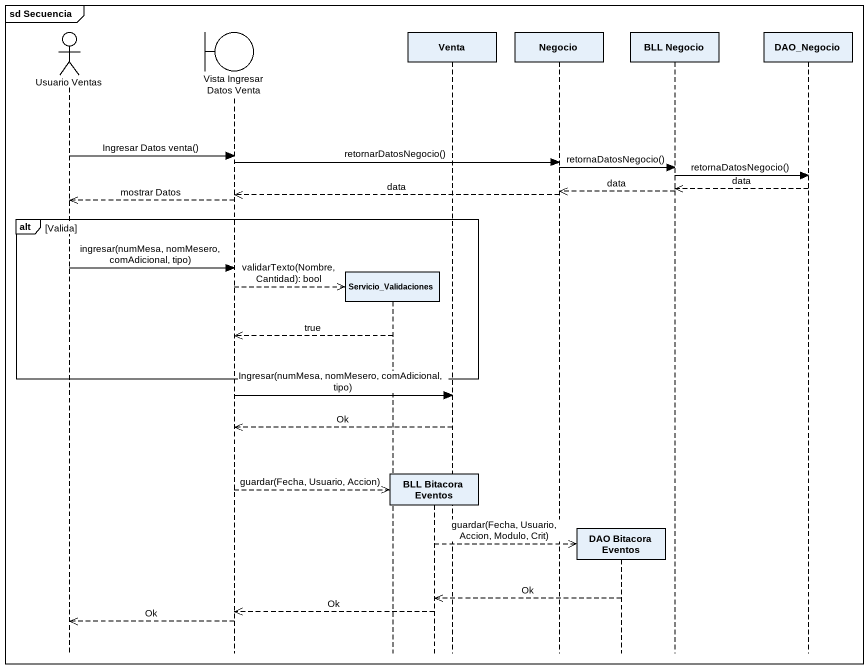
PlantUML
@startuml
mainframe sd Secuencia
hide footbox
actor "Usuario Ventas" as Usuario_Ventas
boundary "Vista Ingresar Datos Venta" as Vista_Ingresar_Datos_Venta
participant Servicio_Validaciones
participant "BLL Bitacora Eventos" as BLL_Bitacora_Eventos
participant Venta
participant Negocio
participant "DAO Bitacora Eventos" as DAO_Bitacora_Eventos
participant "BLL Negocio" as BLL_Negocio
participant DAO_Negocio

Usuario_Ventas -> Vista_Ingresar_Datos_Venta : Ingresar Datos venta()
Vista_Ingresar_Datos_Venta -> Negocio : retornarDatosNegocio()
Negocio -> BLL_Negocio : retornaDatosNegocio()
BLL_Negocio -> DAO_Negocio : retornaDatosNegocio()
DAO_Negocio -->> BLL_Negocio : data
BLL_Negocio -->> Negocio : data
Negocio -->> Vista_Ingresar_Datos_Venta : data
Vista_Ingresar_Datos_Venta -->> Usuario_Ventas : mostrar Datos
alt Valida
  Usuario_Ventas -> Vista_Ingresar_Datos_Venta : ingresar(numMesa, nomMesero, comAdicional, tipo)
  Vista_Ingresar_Datos_Venta -->> Servicio_Validaciones ** : validarTexto(Nombre, Cantidad): bool
  Servicio_Validaciones -->> Vista_Ingresar_Datos_Venta : true
end
Vista_Ingresar_Datos_Venta -> Venta : Ingresar(numMesa, nomMesero, comAdicional, tipo)
Venta -->> Vista_Ingresar_Datos_Venta : Ok
Vista_Ingresar_Datos_Venta -->> BLL_Bitacora_Eventos ** : guardar(Fecha, Usuario, Accion)
BLL_Bitacora_Eventos -->> DAO_Bitacora_Eventos ** : guardar(Fecha, Usuario, Accion, Modulo, Crit)
DAO_Bitacora_Eventos -->> BLL_Bitacora_Eventos : Ok
BLL_Bitacora_Eventos -->> Vista_Ingresar_Datos_Venta : Ok
Vista_Ingresar_Datos_Venta -->> Usuario_Ventas : Ok
@enduml
